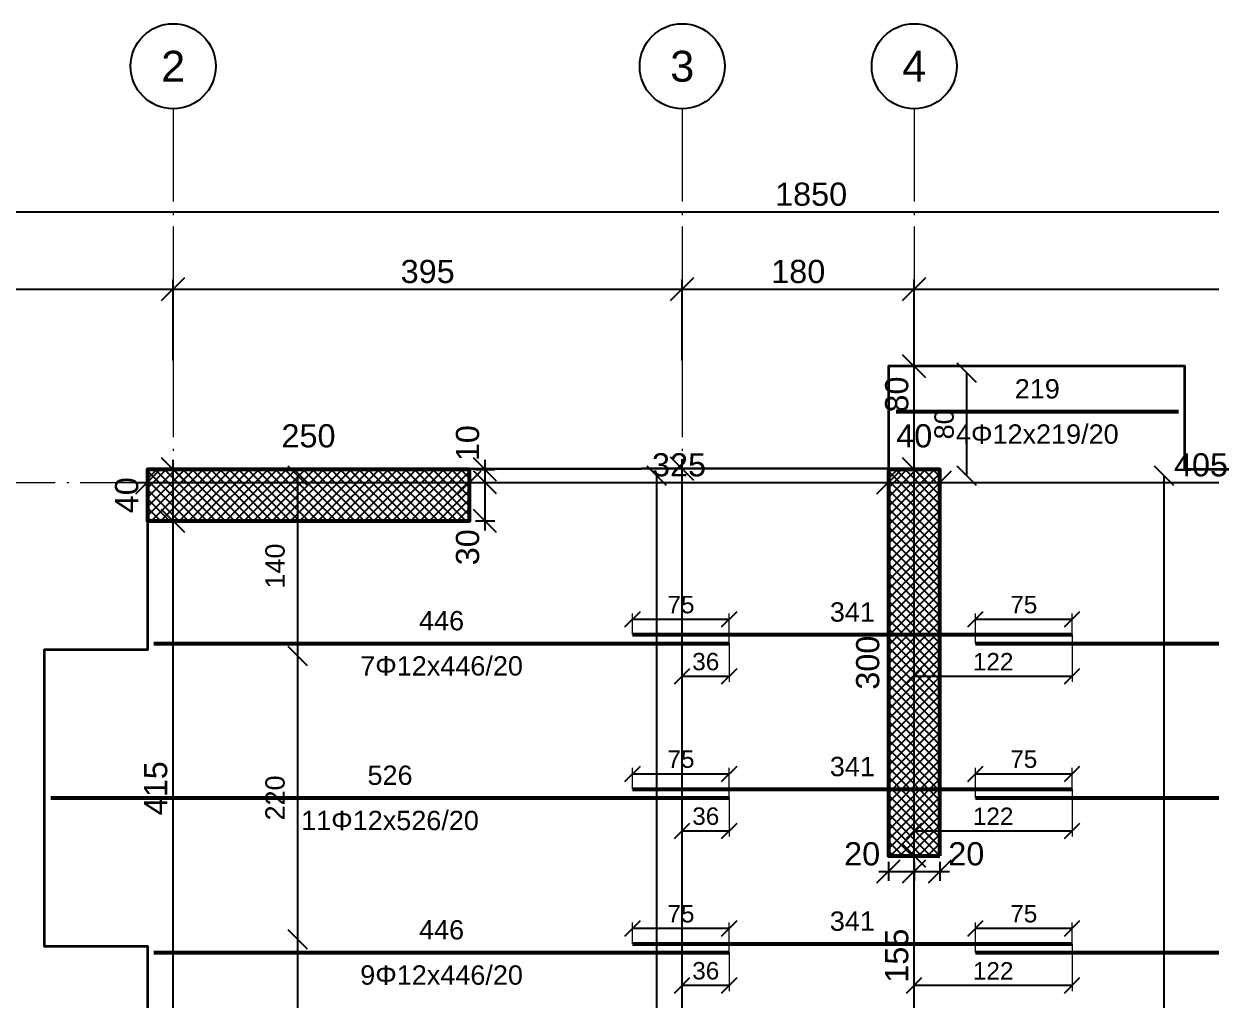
# Model space of a CAD drawing. Header units: millimetres. Extents: x -404 to 6018, y -5139 to 7890.
# Drawn here: x 314 to 1235, y 2448 to 3206 of the extents above; entities that cross this region are included whole.
import ezdxf
from ezdxf.enums import TextEntityAlignment as Align

# ---------------------------------------------------------------- set-up
doc = ezdxf.new("R2010")
doc.units = ezdxf.units.MM
doc.linetypes.add('ZWCAD_ISO04W100', pattern=[30.5, 24, -3, 0.5, -3])
for name, color, linetype, lineweight in [('AXIS LINES', 255, 'ZWCAD_ISO04W100', 13), ('SLAB', 3, 'Continuous', 35), ('WALL', 10, 'Continuous', 53)]:
    doc.layers.add(name, color=color, linetype=linetype, lineweight=lineweight)
for name, color, linetype in [('FW_AXIS', 7, 'Continuous'), ('FW_DIM', 7, 'Continuous'), ('FW_WALL_HATCH', 8, 'Continuous'), ('REB_BOT_MESH_X', 5, 'Continuous'), ('REB_BOT_MESH_X_AXDIM', 5, 'Continuous'), ('REB_BOT_MESH_X_LAP', 5, 'Continuous'), ('REB_BOT_MESH_X_RANGE', 5, 'Continuous'), ('REB_BOT_MESH_X_TEXT', 5, 'Continuous')]:
    doc.layers.add(name, color=color, linetype=linetype)
doc.styles.add('REBAR_TXT', font='arial.ttf')
doc.styles.get("Standard").update_dxf_attribs({"font": 'arial.ttf'})
doc.dimstyles.new('FW_DIM', dxfattribs={"dimtxt": 18, "dimasz": 9, "dimexe": 7.5, "dimexo": 4.5, "dimgap": 4.5, "dimtad": 1, "dimdec": 0, "dimtxsty": 'Standard', "dimtsz": 9, "dimcen": 2.5, "dimdle": 7.5, "dimclrd": 256, "dimclre": 256, "dimclrt": 7, "dimazin": 3, "dimtfac": 1, "dimtmove": 2, "dimatfit": 3})
doc.dimstyles.new('REBAR LAP', dxfattribs={"dimtxt": 13.5, "dimasz": 2.5, "dimexe": 4.5, "dimexo": 0, "dimgap": 4.5, "dimtad": 1, "dimdec": 0, "dimtxsty": 'Standard', "dimtsz": 6, "dimcen": 2.5, "dimclrd": 6, "dimclre": 6, "dimclrt": 7, "dimazin": 3, "dimtfac": 1, "dimtmove": 2, "dimatfit": 3, "dimlwd": 25, "dimlwe": 18})
doc.dimstyles.new('REBAR M-200', dxfattribs={"dimtxt": 15, "dimasz": 15, "dimexe": 25, "dimexo": 12.5, "dimgap": 10, "dimtad": 1, "dimdec": 0, "dimtxsty": 'Standard', "dimblk": 'NONE', "dimcen": 50, "dimse1": 1, "dimse2": 1, "dimclrd": 6, "dimclre": 6, "dimclrt": 7, "dimazin": 3, "dimtfac": 1, "dimtmove": 2, "dimatfit": 3, "dimldrblk": 'NONE', "dimlwd": 53})
doc.dimstyles.new('REBAR RANGE', dxfattribs={"dimtxt": 15, "dimasz": 2.5, "dimexe": 0, "dimexo": 0, "dimgap": 10, "dimtad": 1, "dimdec": 0, "dimtxsty": 'Standard', "dimtsz": 7.5, "dimcen": 2.5, "dimse1": 1, "dimse2": 1, "dimclrd": 6, "dimclre": 6, "dimclrt": 7, "dimazin": 3, "dimtfac": 1, "dimtmove": 2, "dimatfit": 3, "dimlwd": 25})

# ---------------------------------------------------------------- blocks, each defined once
blk = doc.blocks.new('*D302')
at = {"color": 6, "lineweight": 53}
blk.add_line((335, 2605), (861.5, 2605), dxfattribs=at)
at = {"layer": 'Defpoints'}
for p in [(335, 2605), (335, 2605), (861.5, 2605)]:
    blk.add_point(p, dxfattribs=at)
at = {"layer": 'REB_BOT_MESH_X', "color": 7, "insert": (598.25, 2622.5), "char_height": 15, "attachment_point": 5}
blk.add_mtext('526', dxfattribs=at)
blk = doc.blocks.new('_NONE')
blk = doc.blocks.new('*D303')
at = {"color": 6, "lineweight": 53}
blk.add_line((786.5, 2611.75), (1127.5, 2611.75), dxfattribs=at)
at = {"layer": 'Defpoints'}
for p in [(786.5, 2611.75), (786.5, 2611.75), (1127.5, 2611.75)]:
    blk.add_point(p, dxfattribs=at)
at = {"layer": 'REB_BOT_MESH_X', "color": 7, "insert": (957, 2629.25), "char_height": 15, "attachment_point": 5}
blk.add_mtext('341', dxfattribs=at)
blk = doc.blocks.new('*D304')
at = {"color": 6, "lineweight": 53}
blk.add_line((1052.5, 2605), (1638.5, 2605), dxfattribs=at)
at = {"layer": 'Defpoints'}
for p in [(1052.5, 2605), (1052.5, 2605), (1638.5, 2605)]:
    blk.add_point(p, dxfattribs=at)
at = {"layer": 'REB_BOT_MESH_X', "color": 7, "insert": (1345.5, 2622.5), "char_height": 15, "attachment_point": 5}
blk.add_mtext('586', dxfattribs=at)
blk = doc.blocks.new('_Oblique')
at = {"color": 0, "linetype": 'ByBlock', "lineweight": -2}
blk.add_line((-0.5, -0.5), (0.5, 0.5), dxfattribs=at)
blk = doc.blocks.new('*D306')
at = {"color": 6, "lineweight": 18}
for p, q in [((786.5, 2611.75), (786.5, 2628.25)), ((861.5, 2605), (861.5, 2628.25))]:
    blk.add_line(p, q, dxfattribs=at)
at = {"color": 6, "lineweight": 25}
blk.add_line((786.5, 2623.75), (861.5, 2623.75), dxfattribs=at)
at = {"layer": 'Defpoints'}
for p in [(786.5, 2623.75), (786.5, 2611.75), (861.5, 2605)]:
    blk.add_point(p, dxfattribs=at)
at = {"layer": 'REB_BOT_MESH_X_LAP', "color": 6, "xscale": 12, "yscale": 12}
for p in [(786.5, 2623.75), (861.5, 2623.75)]:
    blk.add_blockref('_OBLIQUE', p, dxfattribs=at)
at = {"layer": 'REB_BOT_MESH_X_LAP', "color": 7, "insert": (824, 2635), "char_height": 13.5, "attachment_point": 5}
blk.add_mtext('75', dxfattribs=at)
blk = doc.blocks.new('*D307')
at = {"color": 6, "lineweight": 18}
for p, q in [((825, 2605), (825, 2575)), ((861.5, 2605), (861.5, 2575))]:
    blk.add_line(p, q, dxfattribs=at)
at = {"color": 6, "lineweight": 25}
blk.add_line((825, 2579.5), (861.5, 2579.5), dxfattribs=at)
at = {"layer": 'Defpoints'}
for p in [(825, 2605), (861.5, 2605), (825, 2579.5)]:
    blk.add_point(p, dxfattribs=at)
at = {"layer": 'REB_BOT_MESH_X_AXDIM', "color": 6, "xscale": 12, "yscale": 12}
for p in [(825, 2579.5), (861.5, 2579.5)]:
    blk.add_blockref('_OBLIQUE', p, dxfattribs=at)
at = {"layer": 'REB_BOT_MESH_X_AXDIM', "color": 7, "insert": (843.25, 2590.75), "char_height": 13.5, "attachment_point": 5}
blk.add_mtext('36', dxfattribs=at)
blk = doc.blocks.new('*D308')
at = {"color": 6, "lineweight": 18}
for p, q in [((1052.5, 2605), (1052.5, 2628.25)), ((1127.5, 2611.75), (1127.5, 2628.25))]:
    blk.add_line(p, q, dxfattribs=at)
at = {"color": 6, "lineweight": 25}
blk.add_line((1052.5, 2623.75), (1127.5, 2623.75), dxfattribs=at)
at = {"layer": 'Defpoints'}
for p in [(1052.5, 2623.75), (1127.5, 2611.75), (1052.5, 2605)]:
    blk.add_point(p, dxfattribs=at)
at = {"layer": 'REB_BOT_MESH_X_LAP', "color": 6, "xscale": 12, "yscale": 12}
for p in [(1052.5, 2623.75), (1127.5, 2623.75)]:
    blk.add_blockref('_OBLIQUE', p, dxfattribs=at)
at = {"layer": 'REB_BOT_MESH_X_LAP', "color": 7, "insert": (1090, 2635), "char_height": 13.5, "attachment_point": 5}
blk.add_mtext('75', dxfattribs=at)
blk = doc.blocks.new('*D309')
at = {"color": 6, "lineweight": 18}
for p, q in [((1005, 2611.75), (1005, 2575)), ((1127.5, 2611.75), (1127.5, 2575))]:
    blk.add_line(p, q, dxfattribs=at)
at = {"color": 6, "lineweight": 25}
blk.add_line((1005, 2579.5), (1127.5, 2579.5), dxfattribs=at)
at = {"layer": 'Defpoints'}
for p in [(1005, 2611.75), (1127.5, 2611.75), (1005, 2579.5)]:
    blk.add_point(p, dxfattribs=at)
at = {"layer": 'REB_BOT_MESH_X_AXDIM', "color": 6, "xscale": 12, "yscale": 12}
for p in [(1005, 2579.5), (1127.5, 2579.5)]:
    blk.add_blockref('_OBLIQUE', p, dxfattribs=at)
at = {"layer": 'REB_BOT_MESH_X_AXDIM', "color": 7, "insert": (1066.25, 2590.75), "char_height": 13.5, "attachment_point": 5}
blk.add_mtext('122', dxfattribs=at)
blk = doc.blocks.new('*D316')
at = {"color": 6, "lineweight": 53}
blk.add_line((415, 2485), (861.5, 2485), dxfattribs=at)
at = {"layer": 'Defpoints'}
for p in [(415, 2485), (415, 2485), (861.5, 2485)]:
    blk.add_point(p, dxfattribs=at)
at = {"layer": 'REB_BOT_MESH_X', "color": 7, "insert": (638.25, 2502.5), "char_height": 15, "attachment_point": 5}
blk.add_mtext('446', dxfattribs=at)
blk = doc.blocks.new('*D317')
at = {"color": 6, "lineweight": 53}
blk.add_line((786.5, 2491.75), (1127.5, 2491.75), dxfattribs=at)
at = {"layer": 'Defpoints'}
for p in [(786.5, 2491.75), (786.5, 2491.75), (1127.5, 2491.75)]:
    blk.add_point(p, dxfattribs=at)
at = {"layer": 'REB_BOT_MESH_X', "color": 7, "insert": (957, 2509.25), "char_height": 15, "attachment_point": 5}
blk.add_mtext('341', dxfattribs=at)
blk = doc.blocks.new('*D318')
at = {"color": 6, "lineweight": 53}
blk.add_line((1052.5, 2485), (1638.5, 2485), dxfattribs=at)
at = {"layer": 'Defpoints'}
for p in [(1052.5, 2485), (1052.5, 2485), (1638.5, 2485)]:
    blk.add_point(p, dxfattribs=at)
at = {"layer": 'REB_BOT_MESH_X', "color": 7, "insert": (1345.5, 2502.5), "char_height": 15, "attachment_point": 5}
blk.add_mtext('586', dxfattribs=at)
blk = doc.blocks.new('*D320')
at = {"color": 6, "lineweight": 18}
for p, q in [((786.5, 2491.75), (786.5, 2508.25)), ((861.5, 2485), (861.5, 2508.25))]:
    blk.add_line(p, q, dxfattribs=at)
at = {"color": 6, "lineweight": 25}
blk.add_line((786.5, 2503.75), (861.5, 2503.75), dxfattribs=at)
at = {"layer": 'Defpoints'}
for p in [(786.5, 2503.75), (786.5, 2491.75), (861.5, 2485)]:
    blk.add_point(p, dxfattribs=at)
at = {"layer": 'REB_BOT_MESH_X_LAP', "color": 6, "xscale": 12, "yscale": 12}
for p in [(786.5, 2503.75), (861.5, 2503.75)]:
    blk.add_blockref('_OBLIQUE', p, dxfattribs=at)
at = {"layer": 'REB_BOT_MESH_X_LAP', "color": 7, "insert": (824, 2515), "char_height": 13.5, "attachment_point": 5}
blk.add_mtext('75', dxfattribs=at)
blk = doc.blocks.new('*D321')
at = {"color": 6, "lineweight": 18}
for p, q in [((825, 2485), (825, 2455)), ((861.5, 2485), (861.5, 2455))]:
    blk.add_line(p, q, dxfattribs=at)
at = {"color": 6, "lineweight": 25}
blk.add_line((825, 2459.5), (861.5, 2459.5), dxfattribs=at)
at = {"layer": 'Defpoints'}
for p in [(825, 2485), (861.5, 2485), (825, 2459.5)]:
    blk.add_point(p, dxfattribs=at)
at = {"layer": 'REB_BOT_MESH_X_AXDIM', "color": 6, "xscale": 12, "yscale": 12}
for p in [(825, 2459.5), (861.5, 2459.5)]:
    blk.add_blockref('_OBLIQUE', p, dxfattribs=at)
at = {"layer": 'REB_BOT_MESH_X_AXDIM', "color": 7, "insert": (843.25, 2470.75), "char_height": 13.5, "attachment_point": 5}
blk.add_mtext('36', dxfattribs=at)
blk = doc.blocks.new('*D322')
at = {"color": 6, "lineweight": 18}
for p, q in [((1052.5, 2485), (1052.5, 2508.25)), ((1127.5, 2491.75), (1127.5, 2508.25))]:
    blk.add_line(p, q, dxfattribs=at)
at = {"color": 6, "lineweight": 25}
blk.add_line((1052.5, 2503.75), (1127.5, 2503.75), dxfattribs=at)
at = {"layer": 'Defpoints'}
for p in [(1052.5, 2503.75), (1127.5, 2491.75), (1052.5, 2485)]:
    blk.add_point(p, dxfattribs=at)
at = {"layer": 'REB_BOT_MESH_X_LAP', "color": 6, "xscale": 12, "yscale": 12}
for p in [(1052.5, 2503.75), (1127.5, 2503.75)]:
    blk.add_blockref('_OBLIQUE', p, dxfattribs=at)
at = {"layer": 'REB_BOT_MESH_X_LAP', "color": 7, "insert": (1090, 2515), "char_height": 13.5, "attachment_point": 5}
blk.add_mtext('75', dxfattribs=at)
blk = doc.blocks.new('*D323')
at = {"color": 6, "lineweight": 18}
for p, q in [((1005, 2491.75), (1005, 2455)), ((1127.5, 2491.75), (1127.5, 2455))]:
    blk.add_line(p, q, dxfattribs=at)
at = {"color": 6, "lineweight": 25}
blk.add_line((1005, 2459.5), (1127.5, 2459.5), dxfattribs=at)
at = {"layer": 'Defpoints'}
for p in [(1005, 2491.75), (1127.5, 2491.75), (1005, 2459.5)]:
    blk.add_point(p, dxfattribs=at)
at = {"layer": 'REB_BOT_MESH_X_AXDIM', "color": 6, "xscale": 12, "yscale": 12}
for p in [(1005, 2459.5), (1127.5, 2459.5)]:
    blk.add_blockref('_OBLIQUE', p, dxfattribs=at)
at = {"layer": 'REB_BOT_MESH_X_AXDIM', "color": 7, "insert": (1066.25, 2470.75), "char_height": 13.5, "attachment_point": 5}
blk.add_mtext('122', dxfattribs=at)
blk = doc.blocks.new('*D346')
at = {"color": 6, "lineweight": 53}
blk.add_line((415, 2725), (861.5, 2725), dxfattribs=at)
at = {"layer": 'Defpoints'}
for p in [(415, 2725), (415, 2725), (861.5, 2725)]:
    blk.add_point(p, dxfattribs=at)
at = {"layer": 'REB_BOT_MESH_X', "color": 7, "insert": (638.25, 2742.5), "char_height": 15, "attachment_point": 5}
blk.add_mtext('446', dxfattribs=at)
blk = doc.blocks.new('*D347')
at = {"color": 6, "lineweight": 53}
blk.add_line((786.5, 2731.75), (1127.5, 2731.75), dxfattribs=at)
at = {"layer": 'Defpoints'}
for p in [(786.5, 2731.75), (786.5, 2731.75), (1127.5, 2731.75)]:
    blk.add_point(p, dxfattribs=at)
at = {"layer": 'REB_BOT_MESH_X', "color": 7, "insert": (957, 2749.25), "char_height": 15, "attachment_point": 5}
blk.add_mtext('341', dxfattribs=at)
blk = doc.blocks.new('*D348')
at = {"color": 6, "lineweight": 53}
blk.add_line((1052.5, 2725), (1638.5, 2725), dxfattribs=at)
at = {"layer": 'Defpoints'}
for p in [(1052.5, 2725), (1052.5, 2725), (1638.5, 2725)]:
    blk.add_point(p, dxfattribs=at)
at = {"layer": 'REB_BOT_MESH_X', "color": 7, "insert": (1345.5, 2742.5), "char_height": 15, "attachment_point": 5}
blk.add_mtext('586', dxfattribs=at)
blk = doc.blocks.new('*D350')
at = {"color": 6, "lineweight": 18}
for p, q in [((786.5, 2731.75), (786.5, 2748.25)), ((861.5, 2725), (861.5, 2748.25))]:
    blk.add_line(p, q, dxfattribs=at)
at = {"color": 6, "lineweight": 25}
blk.add_line((786.5, 2743.75), (861.5, 2743.75), dxfattribs=at)
at = {"layer": 'Defpoints'}
for p in [(786.5, 2743.75), (786.5, 2731.75), (861.5, 2725)]:
    blk.add_point(p, dxfattribs=at)
at = {"layer": 'REB_BOT_MESH_X_LAP', "color": 6, "xscale": 12, "yscale": 12}
for p in [(786.5, 2743.75), (861.5, 2743.75)]:
    blk.add_blockref('_OBLIQUE', p, dxfattribs=at)
at = {"layer": 'REB_BOT_MESH_X_LAP', "color": 7, "insert": (824, 2755), "char_height": 13.5, "attachment_point": 5}
blk.add_mtext('75', dxfattribs=at)
blk = doc.blocks.new('*D351')
at = {"color": 6, "lineweight": 18}
for p, q in [((825, 2725), (825, 2695)), ((861.5, 2725), (861.5, 2695))]:
    blk.add_line(p, q, dxfattribs=at)
at = {"color": 6, "lineweight": 25}
blk.add_line((825, 2699.5), (861.5, 2699.5), dxfattribs=at)
at = {"layer": 'Defpoints'}
for p in [(825, 2725), (861.5, 2725), (825, 2699.5)]:
    blk.add_point(p, dxfattribs=at)
at = {"layer": 'REB_BOT_MESH_X_AXDIM', "color": 6, "xscale": 12, "yscale": 12}
for p in [(825, 2699.5), (861.5, 2699.5)]:
    blk.add_blockref('_OBLIQUE', p, dxfattribs=at)
at = {"layer": 'REB_BOT_MESH_X_AXDIM', "color": 7, "insert": (843.25, 2710.75), "char_height": 13.5, "attachment_point": 5}
blk.add_mtext('36', dxfattribs=at)
blk = doc.blocks.new('*D352')
at = {"color": 6, "lineweight": 18}
for p, q in [((1052.5, 2725), (1052.5, 2748.25)), ((1127.5, 2731.75), (1127.5, 2748.25))]:
    blk.add_line(p, q, dxfattribs=at)
at = {"color": 6, "lineweight": 25}
blk.add_line((1052.5, 2743.75), (1127.5, 2743.75), dxfattribs=at)
at = {"layer": 'Defpoints'}
for p in [(1052.5, 2743.75), (1127.5, 2731.75), (1052.5, 2725)]:
    blk.add_point(p, dxfattribs=at)
at = {"layer": 'REB_BOT_MESH_X_LAP', "color": 6, "xscale": 12, "yscale": 12}
for p in [(1052.5, 2743.75), (1127.5, 2743.75)]:
    blk.add_blockref('_OBLIQUE', p, dxfattribs=at)
at = {"layer": 'REB_BOT_MESH_X_LAP', "color": 7, "insert": (1090, 2755), "char_height": 13.5, "attachment_point": 5}
blk.add_mtext('75', dxfattribs=at)
blk = doc.blocks.new('*D353')
at = {"color": 6, "lineweight": 18}
for p, q in [((1005, 2731.75), (1005, 2695)), ((1127.5, 2731.75), (1127.5, 2695))]:
    blk.add_line(p, q, dxfattribs=at)
at = {"color": 6, "lineweight": 25}
blk.add_line((1005, 2699.5), (1127.5, 2699.5), dxfattribs=at)
at = {"layer": 'Defpoints'}
for p in [(1005, 2731.75), (1127.5, 2731.75), (1005, 2699.5)]:
    blk.add_point(p, dxfattribs=at)
at = {"layer": 'REB_BOT_MESH_X_AXDIM', "color": 6, "xscale": 12, "yscale": 12}
for p in [(1005, 2699.5), (1127.5, 2699.5)]:
    blk.add_blockref('_OBLIQUE', p, dxfattribs=at)
at = {"layer": 'REB_BOT_MESH_X_AXDIM', "color": 7, "insert": (1066.25, 2710.75), "char_height": 13.5, "attachment_point": 5}
blk.add_mtext('122', dxfattribs=at)
blk = doc.blocks.new('*D469')
at = {"color": 6, "lineweight": 25}
blk.add_line((1199, 1375), (1199, 2855), dxfattribs=at)
at = {"layer": 'Defpoints'}
for p in [(1199, 2855), (1199, 1375), (1199, 1375)]:
    blk.add_point(p, dxfattribs=at)
at = {"layer": 'REB_BOT_MESH_X_RANGE', "color": 6, "xscale": 15, "yscale": 15, "rotation": 90}
for p in [(1199, 2855), (1199, 1375)]:
    blk.add_blockref('_OBLIQUE', p, dxfattribs=at)
at = {"layer": 'REB_BOT_MESH_X_RANGE', "color": 7, "insert": (1181.5, 2115), "char_height": 15, "attachment_point": 5, "rotation": 90}
blk.add_mtext('1480', dxfattribs=at)
blk = doc.blocks.new('*D472')
at = {"color": 6, "lineweight": 25}
blk.add_line((805.25, 1955), (805.25, 2855), dxfattribs=at)
at = {"layer": 'Defpoints'}
for p in [(805.25, 2855), (805.25, 1955), (805.25, 1955)]:
    blk.add_point(p, dxfattribs=at)
at = {"layer": 'REB_BOT_MESH_X_RANGE', "color": 6, "xscale": 15, "yscale": 15, "rotation": 90}
for p in [(805.25, 2855), (805.25, 1955)]:
    blk.add_blockref('_OBLIQUE', p, dxfattribs=at)
at = {"layer": 'REB_BOT_MESH_X_RANGE', "color": 7, "insert": (787.75, 2405), "char_height": 15, "attachment_point": 5, "rotation": 90}
blk.add_mtext('900', dxfattribs=at)
blk = doc.blocks.new('*D485')
at = {"color": 6, "lineweight": 25}
blk.add_line((526.625, 2495), (526.625, 2715), dxfattribs=at)
at = {"layer": 'Defpoints'}
for p in [(526.625, 2715), (526.625, 2495), (526.625, 2495)]:
    blk.add_point(p, dxfattribs=at)
at = {"layer": 'REB_BOT_MESH_X_RANGE', "color": 6, "xscale": 15, "yscale": 15, "rotation": 90}
for p in [(526.625, 2715), (526.625, 2495)]:
    blk.add_blockref('_OBLIQUE', p, dxfattribs=at)
at = {"layer": 'REB_BOT_MESH_X_RANGE', "color": 7, "insert": (509.125, 2605), "char_height": 15, "attachment_point": 5, "rotation": 90}
blk.add_mtext('220', dxfattribs=at)
blk = doc.blocks.new('*D487')
at = {"color": 6, "lineweight": 25}
blk.add_line((526.625, 2315), (526.625, 2495), dxfattribs=at)
at = {"layer": 'Defpoints'}
for p in [(526.625, 2495), (526.625, 2315), (526.625, 2315)]:
    blk.add_point(p, dxfattribs=at)
at = {"layer": 'REB_BOT_MESH_X_RANGE', "color": 6, "xscale": 15, "yscale": 15, "rotation": 90}
for p in [(526.625, 2495), (526.625, 2315)]:
    blk.add_blockref('_OBLIQUE', p, dxfattribs=at)
at = {"layer": 'REB_BOT_MESH_X_RANGE', "color": 7, "insert": (509.125, 2405), "char_height": 15, "attachment_point": 5, "rotation": 90}
blk.add_mtext('180', dxfattribs=at)
blk = doc.blocks.new('*D490')
at = {"color": 6, "lineweight": 25}
blk.add_line((526.625, 2715), (526.625, 2855), dxfattribs=at)
at = {"layer": 'Defpoints'}
for p in [(526.625, 2855), (526.625, 2715), (526.625, 2715)]:
    blk.add_point(p, dxfattribs=at)
at = {"layer": 'REB_BOT_MESH_X_RANGE', "color": 6, "xscale": 15, "yscale": 15, "rotation": 90}
for p in [(526.625, 2855), (526.625, 2715)]:
    blk.add_blockref('_OBLIQUE', p, dxfattribs=at)
at = {"layer": 'REB_BOT_MESH_X_RANGE', "color": 7, "insert": (509.125, 2785), "char_height": 15, "attachment_point": 5, "rotation": 90}
blk.add_mtext('140', dxfattribs=at)
blk = doc.blocks.new('*D495')
at = {"color": 6, "lineweight": 25}
blk.add_line((1045.75, 2855), (1045.75, 2935), dxfattribs=at)
at = {"layer": 'Defpoints'}
for p in [(1045.75, 2935), (1045.75, 2855), (1045.75, 2855)]:
    blk.add_point(p, dxfattribs=at)
at = {"layer": 'REB_BOT_MESH_X_RANGE', "color": 6, "xscale": 15, "yscale": 15, "rotation": 90}
for p in [(1045.75, 2935), (1045.75, 2855)]:
    blk.add_blockref('_OBLIQUE', p, dxfattribs=at)
at = {"layer": 'REB_BOT_MESH_X_RANGE', "color": 7, "insert": (1028.25, 2895), "char_height": 15, "attachment_point": 5, "rotation": 90}
blk.add_mtext('80', dxfattribs=at)
blk = doc.blocks.new('*D496')
at = {"color": 6, "lineweight": 53}
blk.add_line((991, 2905), (1210, 2905), dxfattribs=at)
at = {"layer": 'Defpoints'}
for p in [(991, 2905), (991, 2905), (1210, 2905)]:
    blk.add_point(p, dxfattribs=at)
at = {"layer": 'REB_BOT_MESH_X', "color": 7, "insert": (1100.5, 2922.5), "char_height": 15, "attachment_point": 5}
blk.add_mtext('219', dxfattribs=at)
blk = doc.blocks.new('*D516')
for p, q in [((672, 2812.5), (672, 2857.5)), ((664.5, 2850), (679.5, 2850)), ((664.5, 2820), (679.5, 2820))]:
    blk.add_line(p, q)
at = {"layer": 'Defpoints'}
for p in [(660, 2850), (660, 2820), (672, 2820)]:
    blk.add_point(p, dxfattribs=at)
at = {"layer": 'FW_DIM', "xscale": 18, "yscale": 18, "rotation": 90}
for p in [(672, 2850), (672, 2820)]:
    blk.add_blockref('_OBLIQUE', p, dxfattribs=at)
at = {"layer": 'FW_DIM', "color": 7, "insert": (658.5, 2799.6), "char_height": 18, "attachment_point": 5, "rotation": 90}
blk.add_mtext('30', dxfattribs=at)
blk = doc.blocks.new('*D517')
for p, q in [((672, 2842.5), (672, 2867.5)), ((664.5, 2860), (679.5, 2860)), ((664.5, 2850), (679.5, 2850))]:
    blk.add_line(p, q)
at = {"layer": 'Defpoints'}
for p in [(660, 2860), (660, 2850), (672, 2850)]:
    blk.add_point(p, dxfattribs=at)
at = {"layer": 'FW_DIM', "xscale": 18, "yscale": 18, "rotation": 90}
for p in [(672, 2860), (672, 2850)]:
    blk.add_blockref('_OBLIQUE', p, dxfattribs=at)
at = {"layer": 'FW_DIM', "color": 7, "insert": (658.5, 2880.4), "char_height": 18, "attachment_point": 5, "rotation": 90}
blk.add_mtext('10', dxfattribs=at)
blk = doc.blocks.new('*D530')
for p, q in [((985, 2555.5), (985, 2540.5)), ((1005, 2555.5), (1005, 2540.5)), ((977.5, 2548), (1012.5, 2548))]:
    blk.add_line(p, q)
at = {"layer": 'Defpoints'}
for p in [(985, 2560), (1005, 2560), (985, 2548)]:
    blk.add_point(p, dxfattribs=at)
at = {"layer": 'FW_DIM', "xscale": 18, "yscale": 18}
for p in [(985, 2548), (1005, 2548)]:
    blk.add_blockref('_OBLIQUE', p, dxfattribs=at)
at = {"layer": 'FW_DIM', "color": 7, "insert": (964.6, 2561.5), "char_height": 18, "attachment_point": 5}
blk.add_mtext('20', dxfattribs=at)
blk = doc.blocks.new('*D531')
for p, q in [((1005, 2555.5), (1005, 2540.5)), ((1025, 2555.5), (1025, 2540.5)), ((997.5, 2548), (1032.5, 2548))]:
    blk.add_line(p, q)
at = {"layer": 'Defpoints'}
for p in [(1005, 2560), (1025, 2560), (1005, 2548)]:
    blk.add_point(p, dxfattribs=at)
at = {"layer": 'FW_DIM', "xscale": 18, "yscale": 18}
for p in [(1005, 2548), (1025, 2548)]:
    blk.add_blockref('_OBLIQUE', p, dxfattribs=at)
at = {"layer": 'FW_DIM', "color": 7, "insert": (1045.4, 2561.5), "char_height": 18, "attachment_point": 5}
blk.add_mtext('20', dxfattribs=at)
blk = doc.blocks.new('*D618')
for p, q in [((410, 2854.5), (410, 2857.5)), ((660, 2854.5), (660, 2857.5)), ((402.5, 2850), (667.5, 2850))]:
    blk.add_line(p, q)
at = {"layer": 'Defpoints'}
for p in [(410, 2850), (410, 2850), (660, 2850)]:
    blk.add_point(p, dxfattribs=at)
at = {"layer": 'FW_DIM', "xscale": 18, "yscale": 18}
for p in [(410, 2850), (660, 2850)]:
    blk.add_blockref('_OBLIQUE', p, dxfattribs=at)
at = {"layer": 'FW_DIM', "color": 7, "insert": (535, 2886), "char_height": 18, "attachment_point": 5}
blk.add_mtext('250', dxfattribs=at)
blk = doc.blocks.new('*D619')
for p, q in [((660, 2854.5), (660, 2857.5)), ((985, 2854.5), (985, 2857.5)), ((652.5, 2850), (992.5, 2850))]:
    blk.add_line(p, q)
at = {"layer": 'Defpoints'}
for p in [(660, 2850), (660, 2850), (985, 2850)]:
    blk.add_point(p, dxfattribs=at)
at = {"layer": 'FW_DIM', "xscale": 18, "yscale": 18}
for p in [(660, 2850), (985, 2850)]:
    blk.add_blockref('_OBLIQUE', p, dxfattribs=at)
at = {"layer": 'FW_DIM', "color": 7, "insert": (822.5, 2863.5), "char_height": 18, "attachment_point": 5}
blk.add_mtext('325', dxfattribs=at)
blk = doc.blocks.new('*D620')
for p, q in [((985, 2854.5), (985, 2857.5)), ((1025, 2854.5), (1025, 2857.5)), ((977.5, 2850), (1032.5, 2850))]:
    blk.add_line(p, q)
at = {"layer": 'Defpoints'}
for p in [(985, 2850), (985, 2850), (1025, 2850)]:
    blk.add_point(p, dxfattribs=at)
at = {"layer": 'FW_DIM', "xscale": 18, "yscale": 18}
for p in [(985, 2850), (1025, 2850)]:
    blk.add_blockref('_OBLIQUE', p, dxfattribs=at)
at = {"layer": 'FW_DIM', "color": 7, "insert": (1005, 2886), "char_height": 18, "attachment_point": 5}
blk.add_mtext('40', dxfattribs=at)
blk = doc.blocks.new('*D621')
for p, q in [((1025, 2854.5), (1025, 2857.5)), ((1430, 2854.5), (1430, 2857.5)), ((1017.5, 2850), (1437.5, 2850))]:
    blk.add_line(p, q)
at = {"layer": 'Defpoints'}
for p in [(1025, 2850), (1025, 2850), (1430, 2850)]:
    blk.add_point(p, dxfattribs=at)
at = {"layer": 'FW_DIM', "xscale": 18, "yscale": 18}
for p in [(1025, 2850), (1430, 2850)]:
    blk.add_blockref('_OBLIQUE', p, dxfattribs=at)
at = {"layer": 'FW_DIM', "color": 7, "insert": (1227.5, 2863.5), "char_height": 18, "attachment_point": 5}
blk.add_mtext('405', dxfattribs=at)
blk = doc.blocks.new('*D637')
for p, q in [((425.5, 2820), (422.5, 2820)), ((430, 2397.5), (430, 2827.5)), ((425.5, 2405), (422.5, 2405))]:
    blk.add_line(p, q)
at = {"layer": 'Defpoints'}
for p in [(430, 2820), (430, 2405), (430, 2405)]:
    blk.add_point(p, dxfattribs=at)
at = {"layer": 'FW_DIM', "xscale": 18, "yscale": 18, "rotation": 90}
for p in [(430, 2820), (430, 2405)]:
    blk.add_blockref('_OBLIQUE', p, dxfattribs=at)
at = {"layer": 'FW_DIM', "color": 7, "insert": (416.5, 2612.5), "char_height": 18, "attachment_point": 5, "rotation": 90}
blk.add_mtext('415', dxfattribs=at)
blk = doc.blocks.new('*D638')
for p, q in [((430, 2812.5), (430, 2867.5)), ((425.5, 2860), (422.5, 2860)), ((425.5, 2820), (422.5, 2820))]:
    blk.add_line(p, q)
at = {"layer": 'Defpoints'}
for p in [(430, 2860), (430, 2820), (430, 2820)]:
    blk.add_point(p, dxfattribs=at)
at = {"layer": 'FW_DIM', "xscale": 18, "yscale": 18, "rotation": 90}
for p in [(430, 2860), (430, 2820)]:
    blk.add_blockref('_OBLIQUE', p, dxfattribs=at)
at = {"layer": 'FW_DIM', "color": 7, "insert": (394, 2840), "char_height": 18, "attachment_point": 5, "rotation": 90}
blk.add_mtext('40', dxfattribs=at)
blk = doc.blocks.new('*D648')
for p, q in [((825, 1967.5), (825, 2868.02)), ((820.5, 2860.52), (817.5, 2860.52)), ((820.5, 1975), (817.5, 1975))]:
    blk.add_line(p, q)
at = {"layer": 'Defpoints'}
for p in [(825, 2860.52), (825, 1975), (825, 1975)]:
    blk.add_point(p, dxfattribs=at)
at = {"layer": 'FW_DIM', "xscale": 18, "yscale": 18, "rotation": 90}
for p in [(825, 2860.52), (825, 1975)]:
    blk.add_blockref('_OBLIQUE', p, dxfattribs=at)
at = {"layer": 'FW_DIM', "color": 7, "insert": (811.5, 2417.76), "char_height": 18, "attachment_point": 5, "rotation": 90}
blk.add_mtext('886', dxfattribs=at)
blk = doc.blocks.new('*D657')
for p, q in [((1005, 2397.5), (1005, 2567.5)), ((1000.5, 2560), (997.5, 2560)), ((1000.5, 2405), (997.5, 2405))]:
    blk.add_line(p, q)
at = {"layer": 'Defpoints'}
for p in [(1005, 2560), (1005, 2405), (1005, 2405)]:
    blk.add_point(p, dxfattribs=at)
at = {"layer": 'FW_DIM', "xscale": 18, "yscale": 18, "rotation": 90}
for p in [(1005, 2560), (1005, 2405)]:
    blk.add_blockref('_OBLIQUE', p, dxfattribs=at)
at = {"layer": 'FW_DIM', "color": 7, "insert": (991.5, 2482.5), "char_height": 18, "attachment_point": 5, "rotation": 90}
blk.add_mtext('155', dxfattribs=at)
blk = doc.blocks.new('*D658')
for p, q in [((1005, 2552.5), (1005, 2867.5)), ((1000.5, 2860), (997.5, 2860)), ((1000.5, 2560), (997.5, 2560))]:
    blk.add_line(p, q)
at = {"layer": 'Defpoints'}
for p in [(1005, 2860), (1005, 2560), (1005, 2560)]:
    blk.add_point(p, dxfattribs=at)
at = {"layer": 'FW_DIM', "xscale": 18, "yscale": 18, "rotation": 90}
for p in [(1005, 2860), (1005, 2560)]:
    blk.add_blockref('_OBLIQUE', p, dxfattribs=at)
at = {"layer": 'FW_DIM', "color": 7, "insert": (969, 2710), "char_height": 18, "attachment_point": 5, "rotation": 90}
blk.add_mtext('300', dxfattribs=at)
blk = doc.blocks.new('*D659')
for p, q in [((1000.5, 2940.09999), (997.5, 2940.09999)), ((1005, 2852.5), (1005, 2947.59999)), ((1000.5, 2860), (997.5, 2860))]:
    blk.add_line(p, q)
at = {"layer": 'Defpoints'}
for p in [(1005, 2940.09999), (1005, 2860), (1005, 2860)]:
    blk.add_point(p, dxfattribs=at)
at = {"layer": 'FW_DIM', "xscale": 18, "yscale": 18, "rotation": 90}
for p in [(1005, 2940.09999), (1005, 2860)]:
    blk.add_blockref('_OBLIQUE', p, dxfattribs=at)
at = {"layer": 'FW_DIM', "color": 7, "insert": (991.5, 2918.169991), "char_height": 18, "attachment_point": 5, "rotation": 90}
blk.add_mtext('80', dxfattribs=at)
blk = doc.blocks.new('*D672')
for p, q in [((75, 2944.59999), (75, 3007.59999)), ((430, 2944.59999), (430, 3007.59999)), ((67.5, 3000.09999), (437.5, 3000.09999))]:
    blk.add_line(p, q)
at = {"layer": 'Defpoints'}
for p in [(75, 3000.09999), (75, 2940.09999), (430, 2940.09999)]:
    blk.add_point(p, dxfattribs=at)
at = {"layer": 'FW_DIM', "xscale": 18, "yscale": 18}
for p in [(75, 3000.09999), (430, 3000.09999)]:
    blk.add_blockref('_OBLIQUE', p, dxfattribs=at)
at = {"layer": 'FW_DIM', "color": 7, "insert": (252.5, 3013.59999), "char_height": 18, "attachment_point": 5}
blk.add_mtext('355', dxfattribs=at)
blk = doc.blocks.new('*D673')
for p, q in [((430, 2944.59999), (430, 3007.59999)), ((825, 2944.59999), (825, 3007.59999)), ((422.5, 3000.09999), (832.5, 3000.09999))]:
    blk.add_line(p, q)
at = {"layer": 'Defpoints'}
for p in [(430, 3000.09999), (430, 2940.09999), (825, 2940.09999)]:
    blk.add_point(p, dxfattribs=at)
at = {"layer": 'FW_DIM', "xscale": 18, "yscale": 18}
for p in [(430, 3000.09999), (825, 3000.09999)]:
    blk.add_blockref('_OBLIQUE', p, dxfattribs=at)
at = {"layer": 'FW_DIM', "color": 7, "insert": (627.5, 3013.59999), "char_height": 18, "attachment_point": 5}
blk.add_mtext('395', dxfattribs=at)
blk = doc.blocks.new('*D674')
for p, q in [((825, 2944.59999), (825, 3007.59999)), ((1005, 2944.59999), (1005, 3007.59999)), ((817.5, 3000.09999), (1012.5, 3000.09999))]:
    blk.add_line(p, q)
at = {"layer": 'Defpoints'}
for p in [(825, 3000.09999), (825, 2940.09999), (1005, 2940.09999)]:
    blk.add_point(p, dxfattribs=at)
at = {"layer": 'FW_DIM', "xscale": 18, "yscale": 18}
for p in [(825, 3000.09999), (1005, 3000.09999)]:
    blk.add_blockref('_OBLIQUE', p, dxfattribs=at)
at = {"layer": 'FW_DIM', "color": 7, "insert": (915, 3013.59999), "char_height": 18, "attachment_point": 5}
blk.add_mtext('180', dxfattribs=at)
blk = doc.blocks.new('*D675')
for p, q in [((1005, 2944.59999), (1005, 3007.59999)), ((1660, 2944.59999), (1660, 3007.59999)), ((997.5, 3000.09999), (1667.5, 3000.09999))]:
    blk.add_line(p, q)
at = {"layer": 'Defpoints'}
for p in [(1005, 3000.09999), (1005, 2940.09999), (1660, 2940.09999)]:
    blk.add_point(p, dxfattribs=at)
at = {"layer": 'FW_DIM', "xscale": 18, "yscale": 18}
for p in [(1005, 3000.09999), (1660, 3000.09999)]:
    blk.add_blockref('_OBLIQUE', p, dxfattribs=at)
at = {"layer": 'FW_DIM', "color": 7, "insert": (1332.5, 3013.59999), "char_height": 18, "attachment_point": 5}
blk.add_mtext('655', dxfattribs=at)
blk = doc.blocks.new('*D683')
for p, q in [((-7.5, 3060.1), (1857.5, 3060.1)), ((0, 2944.6), (0, 3067.6)), ((1850, 2944.6), (1850, 3067.6))]:
    blk.add_line(p, q)
at = {"layer": 'Defpoints'}
for p in [(0, 3060.1), (0, 2940.1), (1850, 2940.1)]:
    blk.add_point(p, dxfattribs=at)
at = {"layer": 'FW_DIM', "xscale": 18, "yscale": 18}
for p in [(0, 3060.1), (1850, 3060.1)]:
    blk.add_blockref('_OBLIQUE', p, dxfattribs=at)
at = {"layer": 'FW_DIM', "color": 7, "insert": (925, 3073.6), "char_height": 18, "attachment_point": 5}
blk.add_mtext('1850', dxfattribs=at)

msp = doc.modelspace()

# ---------------------------------------------------------------- hatches: boundary and pattern name
at = {"layer": 'FW_WALL_HATCH'}
h = msp.add_hatch(dxfattribs=at)
h.set_pattern_fill('ANSI37', scale=1.6)
h.paths.add_polyline_path([(660, 2860), (660, 2820), (410, 2820), (410, 2860), (660, 2860)])
h = msp.add_hatch(dxfattribs=at)
h.set_pattern_fill('ANSI37', scale=1.6)
h.paths.add_polyline_path([(1025, 2560), (985, 2560), (985, 2860), (1025, 2860), (1025, 2560)])

# ---------------------------------------------------------------- linework, layer by layer
at = {"layer": 'AXIS LINES', "color": 0, "ltscale": 3}
for points in [[(430, 3140.04), (430, -400.07)], [(825, 3140.04), (825, -400.07)], [(1005, 3140.04), (1005, -400.07)], [(-282.57, 2850), (2132.41, 2850)]]:
    msp.add_lwpolyline(points, dxfattribs=at)
at = {"layer": 'FW_AXIS'}
for centre in [(430, 3173.04), (825, 3173.04), (1005, 3173.04)]:
    msp.add_circle(centre, 33, dxfattribs=at)
at = {"layer": 'SLAB', "ltscale": 0.08}
msp.add_lwpolyline([(1780, 1379.9), (1779.9, 1900.02), (1679.9, 1900), (1679.9, 1950), (1850, 1950), (1850, 2860), (1215, 2860), (1215, 2940.1), (985, 2940.1), (985.1, 2860.72), (410, 2860), (410, 2719.9), (330, 2719.9), (329.9, 2490.03), (410, 2490), (409.9, 2320), (330, 2319.9), (329.9, 2090), (410, 2090), (410, 1950), (644.9, 1950), (644.9, 1490)], dxfattribs=at)
at = {"layer": 'WALL', "ltscale": 0.08}
for points in [[(660, 2860), (410, 2860), (410, 2820), (660, 2820), (660, 2860)], [(1025, 2560), (1025, 2860), (985, 2860), (985, 2560), (1025, 2560)]]:
    msp.add_lwpolyline(points, dxfattribs=at)

# ---------------------------------------------------------------- texts
at = {"layer": 'FW_AXIS', "color": 7, "style": 'REBAR_TXT'}
for s, p in [('2', (430, 3173.04)), ('3', (825, 3173.04)), ('4', (1005, 3173.04))]:
    msp.add_text(s, height=24, dxfattribs=at).set_placement(p, align=Align.MIDDLE_CENTER)
at = {"layer": 'REB_BOT_MESH_X_TEXT', "color": 7, "style": 'REBAR_TXT'}
for s, p in [('4Φ12x219/20', (1100.5, 2895)), ('7Φ12x446/20', (638.25, 2715)), ('11Φ12x526/20', (598.25, 2595)), ('9Φ12x446/20', (638.25, 2475))]:
    msp.add_text(s, height=15, dxfattribs=at).set_placement(p, align=Align.TOP_CENTER)

# ---------------------------------------------------------------- dimensions: what is measured, and where the dimension line sits
at = {"layer": 'FW_DIM'}
for base, p1, p2, picture, middle in [((0, 3060.1), (0, 2940.1), (1850, 2940.1), '*D683', (925, 3073.6)), ((75, 3000.1), (75, 2940.1), (430, 2940.1), '*D672', (252.5, 3013.6)), ((430, 3000.1), (430, 2940.1), (825, 2940.1), '*D673', (627.5, 3013.6)), ((825, 3000.1), (825, 2940.1), (1005, 2940.1), '*D674', (915, 3013.6)), ((1005, 3000.1), (1005, 2940.1), (1660, 2940.1), '*D675', (1332.5, 3013.6))]:
    dim = msp.add_linear_dim(base=base, p1=p1, p2=p2, dimstyle='FW_DIM', dxfattribs=at)
    dim.commit()
    dim.dimension.update_dxf_attribs({"geometry": picture, "text_midpoint": middle})
for base, p1, p2, text, picture, middle in [((1005, 2860), (1005, 2860), (1005, 2940.1), '80', '*D659', (991.5, 2918.17)), ((672, 2850), (660, 2850), (660, 2860), '10', '*D517', (658.5, 2880.4)), ((430, 2820), (430, 2820), (430, 2860), '40', '*D638', (394, 2840)), ((825, 1975), (825, 1975), (825, 2860.52), '886', '*D648', (811.5, 2417.76)), ((1005, 2560), (1005, 2560), (1005, 2860), '300', '*D658', (969, 2710)), ((672, 2820), (660, 2820), (660, 2850), '30', '*D516', (658.5, 2799.6)), ((430, 2405), (430, 2405), (430, 2820), '415', '*D637', (416.5, 2612.5)), ((1005, 2405), (1005, 2405), (1005, 2560), '155', '*D657', (991.5, 2482.5))]:
    dim = msp.add_linear_dim(base=base, p1=p1, p2=p2, angle=90, text=text, dimstyle='FW_DIM', override={"dimtmove": 2}, dxfattribs=at)
    dim.commit()
    dim.dimension.update_dxf_attribs({"geometry": picture, "text_midpoint": middle, "dimtype": 160})
for base, p1, p2, text, picture, middle in [((410, 2850), (410, 2850), (660, 2850), '250', '*D618', (535, 2886)), ((985, 2850), (985, 2850), (1025, 2850), '40', '*D620', (1005, 2886)), ((660, 2850), (660, 2850), (985, 2850), '325', '*D619', (822.5, 2863.5)), ((1025, 2850), (1025, 2850), (1430, 2850), '405', '*D621', (1227.5, 2863.5)), ((985, 2548), (985, 2560), (1005, 2560), '20', '*D530', (964.6, 2561.5)), ((1005, 2548), (1005, 2560), (1025, 2560), '20', '*D531', (1045.4, 2561.5))]:
    dim = msp.add_linear_dim(base=base, p1=p1, p2=p2, text=text, dimstyle='FW_DIM', override={"dimtmove": 2}, dxfattribs=at)
    dim.commit()
    dim.dimension.update_dxf_attribs({"geometry": picture, "text_midpoint": middle, "dimtype": 160})
at = {"layer": 'REB_BOT_MESH_X'}
for base, p1, p2, picture, middle in [((991, 2905), (991, 2905), (1210, 2905), '*D496', (1100.5, 2922.5)), ((786.5, 2731.75), (786.5, 2731.75), (1127.5, 2731.75), '*D347', (957, 2749.25)), ((415, 2725), (415, 2725), (861.5, 2725), '*D346', (638.25, 2742.5)), ((1052.5, 2725), (1052.5, 2725), (1638.5, 2725), '*D348', (1345.5, 2742.5)), ((786.5, 2611.75), (786.5, 2611.75), (1127.5, 2611.75), '*D303', (957, 2629.25)), ((335, 2605), (335, 2605), (861.5, 2605), '*D302', (598.25, 2622.5)), ((1052.5, 2605), (1052.5, 2605), (1638.5, 2605), '*D304', (1345.5, 2622.5)), ((786.5, 2491.75), (786.5, 2491.75), (1127.5, 2491.75), '*D317', (957, 2509.25)), ((415, 2485), (415, 2485), (861.5, 2485), '*D316', (638.25, 2502.5)), ((1052.5, 2485), (1052.5, 2485), (1638.5, 2485), '*D318', (1345.5, 2502.5))]:
    dim = msp.add_linear_dim(base=base, p1=p1, p2=p2, dimstyle='REBAR M-200', dxfattribs=at)
    dim.commit()
    dim.dimension.update_dxf_attribs({"geometry": picture, "text_midpoint": middle})
at = {"layer": 'REB_BOT_MESH_X_AXDIM'}
for base, p1, p2, picture, middle in [((1005, 2699.5), (1005, 2731.75), (1127.5, 2731.75), '*D353', (1066.25, 2710.75)), ((825, 2699.5), (825, 2725), (861.5, 2725), '*D351', (843.25, 2710.75)), ((1005, 2579.5), (1005, 2611.75), (1127.5, 2611.75), '*D309', (1066.25, 2590.75)), ((825, 2579.5), (825, 2605), (861.5, 2605), '*D307', (843.25, 2590.75)), ((1005, 2459.5), (1005, 2491.75), (1127.5, 2491.75), '*D323', (1066.25, 2470.75)), ((825, 2459.5), (825, 2485), (861.5, 2485), '*D321', (843.25, 2470.75))]:
    dim = msp.add_linear_dim(base=base, p1=p1, p2=p2, dimstyle='REBAR LAP', dxfattribs=at)
    dim.commit()
    dim.dimension.update_dxf_attribs({"geometry": picture, "text_midpoint": middle})
at = {"layer": 'REB_BOT_MESH_X_LAP'}
for base, p1, p2, picture, middle in [((786.5, 2743.75), (786.5, 2731.75), (861.5, 2725), '*D350', (824, 2755)), ((1052.5, 2743.75), (1052.5, 2725), (1127.5, 2731.75), '*D352', (1090, 2755)), ((786.5, 2623.75), (786.5, 2611.75), (861.5, 2605), '*D306', (824, 2635)), ((1052.5, 2623.75), (1052.5, 2605), (1127.5, 2611.75), '*D308', (1090, 2635)), ((786.5, 2503.75), (786.5, 2491.75), (861.5, 2485), '*D320', (824, 2515)), ((1052.5, 2503.75), (1052.5, 2485), (1127.5, 2491.75), '*D322', (1090, 2515))]:
    dim = msp.add_linear_dim(base=base, p1=p1, p2=p2, dimstyle='REBAR LAP', dxfattribs=at)
    dim.commit()
    dim.dimension.update_dxf_attribs({"geometry": picture, "text_midpoint": middle})
at = {"layer": 'REB_BOT_MESH_X_RANGE'}
for base, p1, p2, picture, middle in [((1045.75, 2855), (1045.75, 2855), (1045.75, 2935), '*D495', (1028.25, 2895)), ((526.62, 2715), (526.62, 2715), (526.62, 2855), '*D490', (509.12, 2785)), ((805.25, 1955), (805.25, 1955), (805.25, 2855), '*D472', (787.75, 2405)), ((1199, 1375), (1199, 1375), (1199, 2855), '*D469', (1181.5, 2115)), ((526.62, 2495), (526.62, 2495), (526.62, 2715), '*D485', (509.12, 2605)), ((526.62, 2315), (526.62, 2315), (526.62, 2495), '*D487', (509.12, 2405))]:
    dim = msp.add_linear_dim(base=base, p1=p1, p2=p2, angle=90, dimstyle='REBAR RANGE', dxfattribs=at)
    dim.commit()
    dim.dimension.update_dxf_attribs({"geometry": picture, "text_midpoint": middle})

doc.saveas('drawing.dxf')
